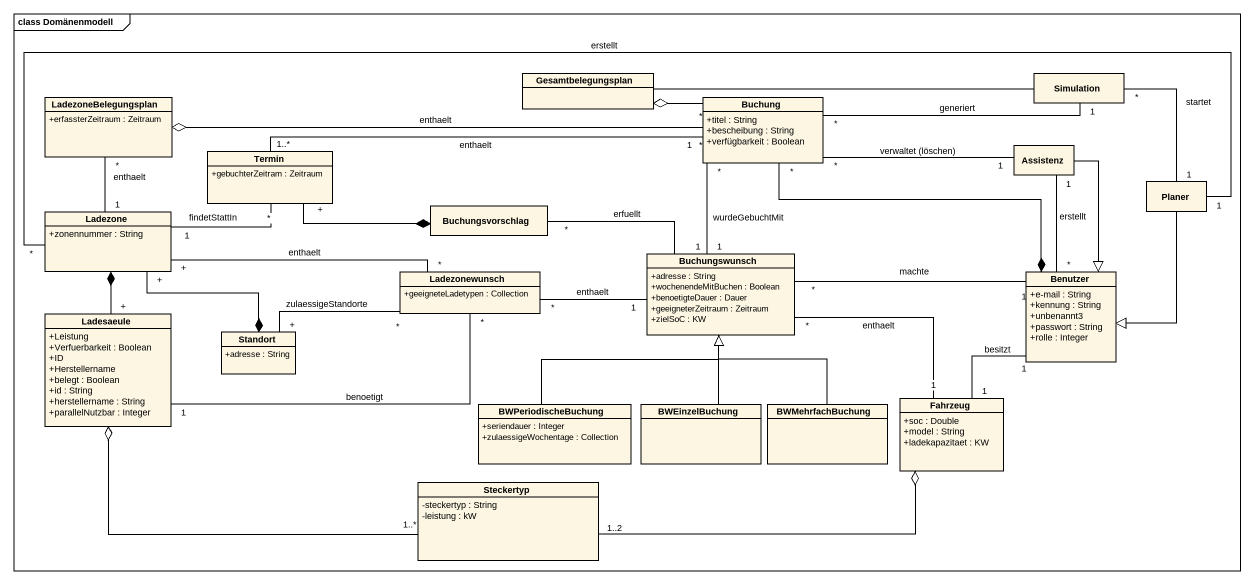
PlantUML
@startuml
mainframe class Domänenmodell
hide circle
hide empty members
skinparam classAttributeIconSize 0
class Gesamtbelegungsplan
class Simulation
class LadezoneBelegungsplan {
  +erfassterZeitraum : Zeitraum
}
class Buchung {
  +titel : String
  +bescheibung : String
  +verfügbarkeit : Boolean
}
class Termin {
  +gebuchterZeitram : Zeitraum
}
class Assistenz
class Buchungsvorschlag
class Planer
class Ladezone {
  +zonennummer : String
}
class Ladezonewunsch {
  +geeigneteLadetypen : Collection
}
class Buchungswunsch {
  +adresse : String
  +wochenendeMitBuchen : Boolean
  +benoetigteDauer : Dauer
  +geeigneterZeitraum : Zeitraum
  +zielSoC : KW
}
class Benutzer {
  +e-mail : String
  +kennung : String
  +unbenannt3
  +passwort : String
  +rolle : Integer
}
class Ladesaeule {
  +Leistung
  +Verfuerbarkeit : Boolean
  +ID
  +Herstellername
  +belegt : Boolean
  +id : String
  +herstellername : String
  +parallelNutzbar : Integer
}
class Standort {
  +adresse : String
}
class Fahrzeug {
  +soc : Double
  +model : String
  +ladekapazitaet : KW
}
class BWPeriodischeBuchung {
  +seriendauer : Integer
  +zulaessigeWochentage : Collection
}
class BWEinzelBuchung
class BWMehrfachBuchung
class Steckertyp {
  -steckertyp : String
  -leistung : kW
}
Gesamtbelegungsplan -right- Simulation
Gesamtbelegungsplan o-right- "*" Buchung
Simulation "*" -- "1" Planer : startet
LadezoneBelegungsplan o-right- "*" Buchung : enthaelt
LadezoneBelegungsplan "*" -- "1" Ladezone : enthaelt
Buchung "*" -right- "1" Simulation : generiert
Buchung "*" -right- "1" Assistenz : verwaltet (löschen)
Buchung "*" -- "1" Buchungswunsch : wurdeGebuchtMit
Termin "1..*" -right- "1" Buchung : enthaelt
Termin "*" -left- "1" Ladezone : findetStattIn
Assistenz "1" -- "*" Benutzer : erstellt
Assistenz --|> Benutzer
Buchungsvorschlag *-left- "+" Termin
Buchungsvorschlag "*" -right- "1" Buchungswunsch : erfuellt
Planer --|> Benutzer
Ladezone "*" -right- "1" Planer : erstellt
Ladezone "+" -right- "*" Ladezonewunsch : enthaelt
Ladezone *-- "+" Ladesaeule
Ladezonewunsch "*" -right- "1" Buchungswunsch : enthaelt
Ladezonewunsch "*" -left- "1" Ladesaeule : benoetigt
Buchungswunsch "*" -right- "1" Benutzer : machte
Buchungswunsch "*" -- "1" Fahrzeug : enthaelt
Benutzer *-up- "*" Buchung
Benutzer "1" -- "1" Fahrzeug : besitzt
Ladesaeule o-right- "1..*" Steckertyp
Standort *-up- "+" Ladezone
Standort "+" -right- "*" Ladezonewunsch : zulaessigeStandorte
Fahrzeug o-left- "1..2" Steckertyp
BWPeriodischeBuchung -up-|> Buchungswunsch
BWEinzelBuchung -up-|> Buchungswunsch
BWMehrfachBuchung -up-|> Buchungswunsch
@enduml
